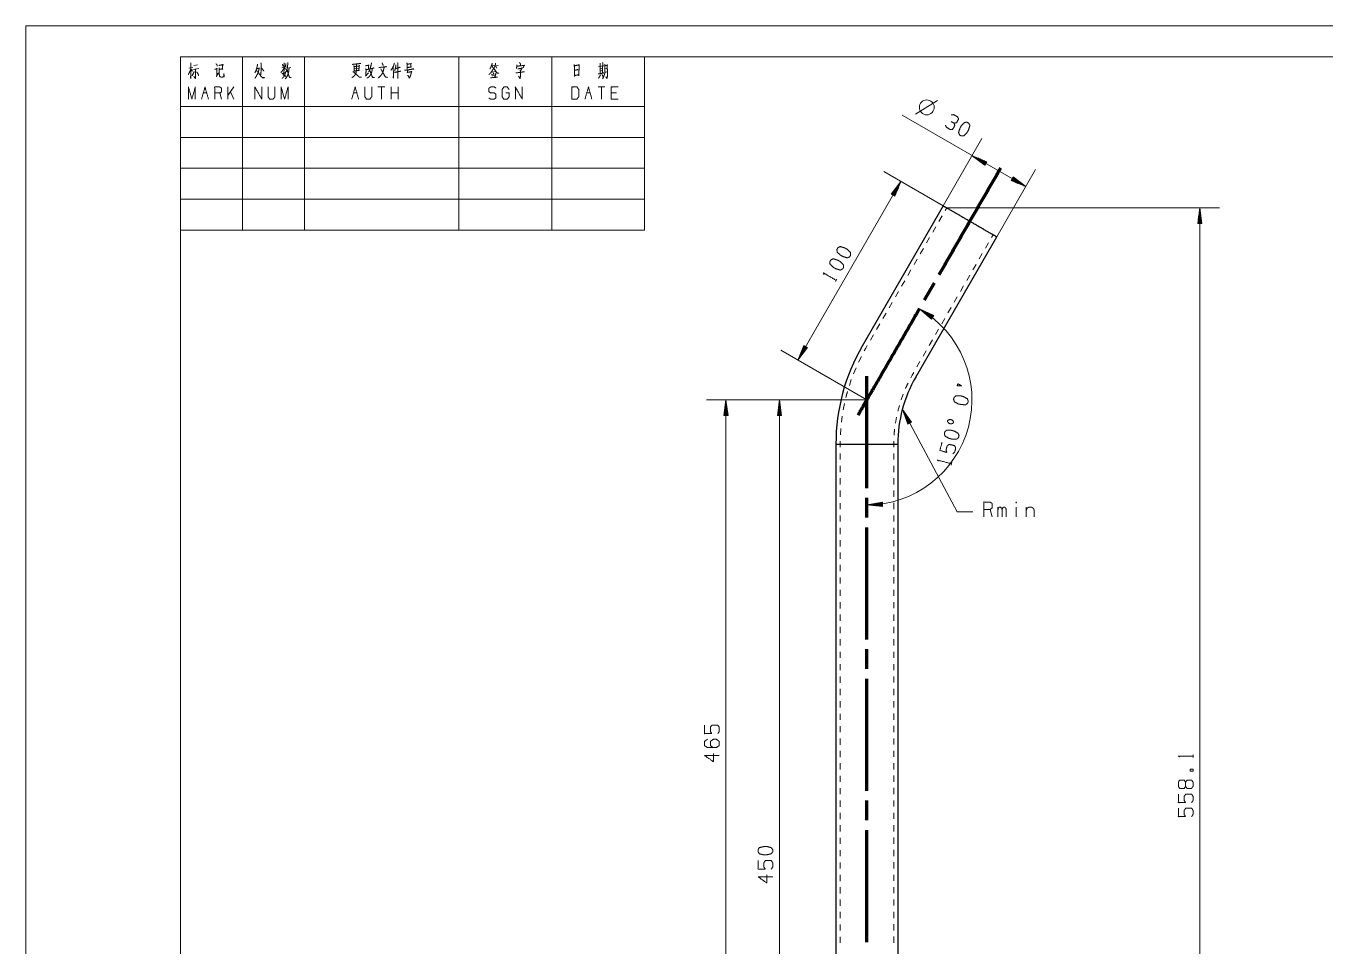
# Model space of a CAD drawing. Header units: millimetres. Extents: x 0 to 420, y 0 to 297.
# Drawn here: x 0 to 210, y 148.3 to 297 of the extents above; entities that cross this region are included whole.
import ezdxf

# ---------------------------------------------------------------- set-up
doc = ezdxf.new("R2010")
doc.units = ezdxf.units.MM
doc.layers.add('101', color=7, linetype='Continuous', true_color=0xffffff)

msp = doc.modelspace()

# ---------------------------------------------------------------- linework, layer by layer
at = {"layer": '101', "color": 133, "linetype": 'Continuous', "lineweight": 18}
for p, q in [((420, 297), (0, 297)), ((0, 297), (0, 0)), ((25, 292), (100, 292)), ((25, 292), (25, 264)), ((25, 292), (25, 5)), ((415, 292), (25, 292)), ((25, 292), (100, 292)), ((25, 292), (100, 292)), ((35, 292), (35, 264)), ((45, 292), (45, 264)), ((70, 292), (70, 264)), ((85, 292), (85, 264)), ((100, 292), (100, 264)), ((25, 284), (100, 284)), ((25, 279), (100, 279)), ((25, 274), (100, 274)), ((25, 269), (100, 269)), ((25, 264), (100, 264))]:
    msp.add_line(p, q, dxfattribs=at)
at = {"layer": '101', "color": 72, "linetype": 'Continuous', "lineweight": 18}
for p, q in [((26.34, 290.18), (26.96, 290.3)), ((26.7, 289.95), (26.92, 289.68)), ((26.99, 289.99), (27.95, 290.14)), ((27.13, 290.61), (27.71, 290.74)), ((41.34, 290.22), (42.13, 290.38)), ((42.25, 290.16), (42.79, 290.28)), ((53.17, 290.09), (53.7, 290.18)), ((75.25, 290.57), (75.67, 290.63)), ((75.35, 290.55), (75.45, 290.24)), ((75.82, 290.51), (76.35, 290.61)), ((75.98, 290.49), (76.11, 290.16)), ((92.56, 290.43), (93.43, 290.55)), ((92.84, 290.07), (93.11, 290.14)), ((93.6, 290.05), (93.85, 290.12)), ((54.91, 288.87), (55.37, 289.43)), ((75.83, 289.64), (75.37, 289.56)), ((92.86, 289.72), (93.09, 289.78)), ((28.66, 286.17), (29.22, 286.17)), ((31.62, 285.18), (31.34, 286.17)), ((32.63, 285.18), (32.63, 287.14)), ((33.59, 287.14), (32.63, 285.78)), ((33.59, 285.18), (33.04, 286.36)), ((52.94, 286.17), (53.49, 286.17)), ((58.02, 287.14), (56.9, 287.14)), ((57.46, 287.14), (57.46, 285.18)), ((59.02, 285.18), (59.02, 287.14)), ((60.14, 286.17), (59.02, 286.17)), ((60.14, 285.18), (60.14, 287.14)), ((90.65, 286.17), (91.2, 286.17)), ((93.6, 287.14), (92.49, 287.14)), ((93.05, 287.14), (93.05, 285.18)), ((95.45, 286.17), (94.61, 286.17)), ((143.8, 282.77), (147.36, 284.93)), ((130.86, 255.71), (131.07, 256.08)), ((149.56, 226.04), (149.67, 226.44)), ((156.19, 217.67), (155.86, 218.87)), ((157.12, 217.67), (157.12, 219.25)), ((160.07, 219.25), (160.07, 217.67)), ((161.68, 219.25), (161.68, 217.67)), ((188.66, 178.79), (188.66, 179.21))]:
    msp.add_line(p, q, dxfattribs=at)
at = {"layer": '101', "color": 22, "linetype": 'Continuous', "lineweight": 18}
for p, q in [((161.62, 271.04), (141.66, 282.56)), ((148.27, 267.93), (154.54, 278.79)), ((155.32, 275.06), (152.95, 276.04)), ((152.95, 276.04), (154.99, 274.48)), ((155.14, 274.75), (153.11, 275.92)), ((155.17, 274.79), (153.13, 275.97)), ((155.12, 274.7), (153.42, 275.68)), ((155.19, 274.84), (153.49, 275.82)), ((155.09, 274.66), (153.73, 275.45)), ((155.22, 274.88), (153.85, 275.67)), ((155.07, 274.62), (154.04, 275.21)), ((155.24, 274.92), (154.21, 275.52)), ((155.27, 274.97), (154.57, 275.37)), ((155.29, 275.01), (154.93, 275.22)), ((148.27, 267.93), (138.7, 273.46)), ((155.04, 274.57), (154.34, 274.97)), ((155.01, 274.53), (154.65, 274.74)), ((154.99, 274.48), (154.96, 274.5)), ((154.99, 274.48), (154.96, 274.5)), ((154.99, 274.48), (155.32, 275.06)), ((155.32, 275.06), (155.29, 275.07)), ((155.32, 275.06), (155.29, 275.07)), ((156.93, 262.93), (163.2, 273.79)), ((124.78, 243), (141.45, 271.87)), ((141.45, 271.87), (139.89, 269.84)), ((140.07, 269.73), (140.86, 271.1)), ((140.11, 269.71), (141.09, 271.41)), ((140.16, 269.68), (141.33, 271.72)), ((140.2, 269.66), (141.37, 271.69)), ((140.24, 269.63), (141.22, 271.33)), ((140.29, 269.61), (141.08, 270.97)), ((140.47, 269.5), (141.45, 271.87)), ((159.58, 272.6), (159.25, 272.02)), ((159.25, 272.02), (159.28, 272.01)), ((159.25, 272.02), (159.28, 272.01)), ((159.25, 272.02), (161.62, 271.04)), ((159.28, 272.07), (159.64, 271.86)), ((159.3, 272.11), (160, 271.71)), ((159.33, 272.16), (160.36, 271.56)), ((159.35, 272.2), (160.72, 271.41)), ((159.38, 272.24), (161.08, 271.26)), ((159.4, 272.29), (161.44, 271.11)), ((159.43, 272.33), (161.46, 271.16)), ((159.45, 272.38), (161.15, 271.4)), ((159.48, 272.42), (160.84, 271.63)), ((159.5, 272.46), (160.53, 271.87)), ((159.53, 272.51), (160.23, 272.11)), ((159.56, 272.55), (159.92, 272.34)), ((159.58, 272.6), (159.61, 272.58)), ((159.58, 272.6), (159.61, 272.58)), ((161.62, 271.04), (159.58, 272.6)), ((139.89, 269.84), (139.91, 269.86)), ((139.89, 269.84), (139.91, 269.86)), ((139.89, 269.84), (140.47, 269.5)), ((139.94, 269.81), (140.14, 270.17)), ((139.98, 269.79), (140.38, 270.48)), ((140.02, 269.76), (140.62, 270.79)), ((140.33, 269.58), (140.93, 270.61)), ((140.38, 269.56), (140.78, 270.25)), ((140.42, 269.53), (140.63, 269.89)), ((140.46, 269.51), (140.48, 269.53)), ((140.46, 269.51), (140.48, 269.53)), ((148.85, 267.6), (192.93, 267.6)), ((189.75, 267.6), (189.42, 265.06)), ((189.68, 265.06), (189.68, 267.02)), ((189.73, 265.06), (189.73, 267.4)), ((189.75, 81.56), (189.75, 267.6)), ((190.09, 265.06), (189.75, 267.6)), ((189.78, 265.06), (189.78, 267.4)), ((189.83, 265.06), (189.83, 267.02)), ((189.42, 265.06), (189.42, 265.09)), ((189.42, 265.06), (189.42, 265.09)), ((189.42, 265.06), (190.09, 265.06)), ((189.47, 265.06), (189.47, 265.47)), ((189.52, 265.06), (189.52, 265.86)), ((189.57, 265.06), (189.57, 266.25)), ((189.63, 265.06), (189.63, 266.63)), ((189.88, 265.06), (189.88, 266.63)), ((189.93, 265.06), (189.93, 266.25)), ((189.98, 265.06), (189.98, 265.86)), ((190.03, 265.06), (190.03, 265.47)), ((190.08, 265.06), (190.08, 265.09)), ((190.08, 265.06), (190.08, 265.09)), ((146.75, 250.2), (144.43, 251.27)), ((144.43, 251.27), (146.4, 249.63)), ((146.56, 249.89), (144.58, 251.14)), ((146.59, 249.94), (144.6, 251.19)), ((146.54, 249.85), (144.88, 250.89)), ((146.62, 249.98), (144.96, 251.02)), ((146.51, 249.81), (145.18, 250.65)), ((146.64, 250.02), (145.31, 250.86)), ((146.48, 249.77), (145.47, 250.4)), ((146.67, 250.07), (145.66, 250.7)), ((146.46, 249.72), (145.77, 250.15)), ((146.7, 250.11), (146.02, 250.54)), ((146.43, 249.68), (146.07, 249.9)), ((146.73, 250.15), (146.37, 250.37)), ((146.4, 249.63), (146.75, 250.2)), ((146.75, 250.2), (146.73, 250.21)), ((146.75, 250.2), (146.73, 250.21)), ((146.4, 249.64), (146.37, 249.65)), ((146.4, 249.64), (146.37, 249.65)), ((135.94, 236.56), (122.03, 244.59)), ((125.76, 245.37), (124.78, 243)), ((124.78, 243), (126.34, 245.04)), ((126.03, 245.22), (124.86, 243.18)), ((126.07, 245.19), (124.9, 243.16)), ((125.98, 245.24), (125, 243.54)), ((126.12, 245.17), (125.14, 243.47)), ((125.94, 245.27), (125.15, 243.9)), ((125.9, 245.29), (125.3, 244.26)), ((126.16, 245.14), (125.37, 243.78)), ((125.85, 245.32), (125.45, 244.62)), ((125.81, 245.34), (125.6, 244.98)), ((126.2, 245.11), (125.61, 244.08)), ((125.77, 245.37), (125.75, 245.34)), ((125.77, 245.37), (125.75, 245.34)), ((126.34, 245.04), (125.76, 245.37)), ((126.25, 245.09), (125.85, 244.39)), ((126.29, 245.06), (126.08, 244.7)), ((126.34, 245.04), (126.32, 245.01)), ((126.34, 245.04), (126.32, 245.01)), ((135.94, 236.56), (109.99, 236.56)), ((113.16, 236.56), (112.83, 234.02)), ((112.98, 234.02), (112.98, 235.21)), ((113.04, 234.02), (113.04, 235.6)), ((113.09, 234.02), (113.09, 235.98)), ((113.14, 234.02), (113.14, 236.37)), ((113.5, 234.02), (113.16, 236.56)), ((113.16, 81.56), (113.16, 236.56)), ((113.19, 234.02), (113.19, 236.37)), ((113.24, 234.02), (113.24, 235.98)), ((113.29, 234.02), (113.29, 235.6)), ((113.34, 234.02), (113.34, 235.21)), ((135.94, 236.56), (118.63, 236.56)), ((121.8, 236.56), (121.47, 234.02)), ((121.63, 234.02), (121.63, 235.21)), ((121.68, 234.02), (121.68, 235.6)), ((121.73, 234.02), (121.73, 235.98)), ((121.78, 234.02), (121.78, 236.37)), ((122.14, 234.02), (121.8, 236.56)), ((121.8, 86.56), (121.8, 236.56)), ((121.83, 234.02), (121.83, 236.37)), ((121.88, 234.02), (121.88, 235.98)), ((121.93, 234.02), (121.93, 235.6)), ((121.98, 234.02), (121.98, 235.21)), ((112.83, 234.02), (112.83, 234.05)), ((112.83, 234.02), (112.83, 234.05)), ((112.83, 234.02), (113.5, 234.02)), ((112.88, 234.02), (112.88, 234.44)), ((112.93, 234.02), (112.93, 234.83)), ((113.39, 234.02), (113.39, 234.83)), ((113.44, 234.02), (113.44, 234.44)), ((113.49, 234.02), (113.49, 234.05)), ((113.49, 234.02), (113.49, 234.05)), ((121.47, 234.02), (121.47, 234.05)), ((121.47, 234.02), (121.47, 234.05)), ((121.47, 234.02), (122.14, 234.02)), ((121.52, 234.02), (121.52, 234.44)), ((121.57, 234.02), (121.57, 234.83)), ((122.03, 234.02), (122.03, 234.83)), ((122.08, 234.02), (122.08, 234.44)), ((122.13, 234.02), (122.13, 234.05)), ((122.13, 234.02), (122.13, 234.05)), ((141.67, 235.03), (142.58, 232.63)), ((143.17, 232.94), (141.67, 235.03)), ((150.54, 218.48), (141.67, 235.03)), ((142.85, 232.77), (141.74, 234.84)), ((142.9, 232.8), (141.79, 234.87)), ((142.81, 232.75), (141.88, 234.48)), ((142.94, 232.82), (142.02, 234.55)), ((142.76, 232.73), (142.02, 234.12)), ((142.72, 232.7), (142.16, 233.75)), ((142.99, 232.85), (142.24, 234.24)), ((142.67, 232.68), (142.29, 233.39)), ((143.03, 232.87), (142.47, 233.92)), ((143.08, 232.89), (142.7, 233.6)), ((143.12, 232.92), (142.92, 233.29)), ((142.63, 232.65), (142.43, 233.02)), ((142.58, 232.63), (142.57, 232.66)), ((142.58, 232.63), (142.57, 232.66)), ((142.58, 232.63), (143.17, 232.94)), ((143.17, 232.94), (143.15, 232.97)), ((143.17, 232.94), (143.15, 232.97)), ((138.46, 220.01), (135.94, 219.58)), ((135.94, 219.58), (138.49, 219.34)), ((138.47, 219.7), (136.13, 219.62)), ((138.48, 219.65), (136.13, 219.57)), ((138.47, 219.75), (136.51, 219.68)), ((138.48, 219.6), (136.52, 219.53)), ((138.47, 219.81), (136.9, 219.75)), ((138.48, 219.55), (136.91, 219.49)), ((138.47, 219.86), (137.28, 219.81)), ((138.48, 219.5), (137.29, 219.46)), ((138.47, 219.91), (137.66, 219.88)), ((138.48, 219.45), (137.68, 219.42)), ((138.46, 219.96), (138.05, 219.94)), ((138.49, 219.4), (138.07, 219.38)), ((138.46, 220.01), (138.43, 220.01)), ((138.46, 220.01), (138.43, 220.01)), ((138.49, 219.34), (138.46, 220.01)), ((138.49, 219.35), (138.46, 219.35)), ((138.49, 219.35), (138.46, 219.35)), ((153.08, 218.48), (150.54, 218.48))]:
    msp.add_line(p, q, dxfattribs=at)
at = {"layer": '101', "color": 151, "linetype": 'Continuous', "lineweight": 25}
for p, q in [((148.27, 267.93), (135.18, 245.25)), ((143.84, 240.25), (156.93, 262.93)), ((130.94, 229.42), (130.94, 113.23)), ((140.94, 229.42), (140.94, 113.23))]:
    msp.add_line(p, q, dxfattribs=at)
at = {"layer": '101', "color": 53, "linetype": 'Continuous', "lineweight": 18}
for p, q in [((148.85, 267.6), (148.6, 267.16)), ((148.09, 266.29), (147.59, 265.42)), ((146.08, 262.8), (145.58, 261.93)), ((147.09, 264.54), (146.58, 263.67)), ((156.1, 262.83), (156.36, 263.26)), ((145.07, 261.05), (144.57, 260.18)), ((155.1, 261.08), (155.6, 261.96)), ((144.07, 259.31), (143.56, 258.44)), ((153.08, 257.59), (153.59, 258.47)), ((154.09, 259.34), (154.59, 260.21)), ((143.06, 257.57), (142.56, 256.69)), ((152.08, 255.85), (152.58, 256.72)), ((142.05, 255.82), (141.55, 254.95)), ((151.07, 254.1), (151.57, 254.98)), ((140.04, 252.33), (139.53, 251.46)), ((141.04, 254.08), (140.54, 253.2)), ((150.06, 252.36), (150.56, 253.23)), ((139.03, 250.59), (138.53, 249.72)), ((149.05, 250.62), (149.56, 251.49)), ((138.02, 248.84), (137.52, 247.97)), ((147.04, 247.13), (147.54, 248)), ((148.05, 248.87), (148.55, 249.74)), ((137.02, 247.1), (136.51, 246.23)), ((146.03, 245.38), (146.54, 246.25)), ((135.76, 244.92), (135.52, 244.47)), ((136.01, 245.35), (135.76, 244.92)), ((145.02, 243.64), (145.53, 244.51)), ((134.18, 241.74), (133.8, 240.8)), ((135.05, 243.57), (134.59, 242.67)), ((144.02, 241.89), (144.52, 242.76)), ((133.42, 239.86), (133.12, 238.89)), ((143.04, 240.15), (143.26, 240.58)), ((143.26, 240.58), (143.51, 241.02)), ((141.47, 236.59), (141.82, 237.5)), ((132.33, 235.96), (132.11, 234.97)), ((140.93, 234.72), (141.19, 235.66)), ((131.96, 233.96), (131.83, 232.96)), ((140.56, 232.81), (140.71, 233.77)), ((131.71, 231.95), (131.67, 230.94)), ((131.63, 229.92), (131.6, 229.42)), ((131.6, 229.42), (131.6, 228.92)), ((140.27, 229.42), (140.3, 229.9)), ((140.27, 228.92), (140.27, 229.42)), ((131.6, 227.92), (131.6, 226.91)), ((140.27, 226.91), (140.27, 227.92)), ((131.6, 225.91), (131.6, 224.91)), ((140.27, 224.91), (140.27, 225.91)), ((131.6, 223.91), (131.6, 222.91)), ((140.27, 222.91), (140.27, 223.91)), ((131.6, 221.91), (131.6, 220.9)), ((140.27, 220.91), (140.27, 221.91)), ((131.6, 219.9), (131.6, 218.9)), ((140.27, 218.9), (140.27, 219.91)), ((131.6, 217.9), (131.6, 216.9)), ((140.27, 216.9), (140.27, 217.9)), ((131.6, 215.9), (131.6, 214.89)), ((140.27, 214.9), (140.27, 215.9)), ((131.6, 213.89), (131.6, 212.89)), ((140.27, 212.9), (140.27, 213.9)), ((131.6, 211.89), (131.6, 210.89)), ((140.27, 210.89), (140.27, 211.89)), ((131.6, 209.89), (131.6, 208.88)), ((140.27, 208.89), (140.27, 209.89)), ((131.6, 207.88), (131.6, 206.88)), ((131.6, 205.88), (131.6, 204.88)), ((140.27, 206.89), (140.27, 207.89)), ((140.27, 204.89), (140.27, 205.89)), ((131.6, 203.88), (131.6, 202.87)), ((140.27, 202.88), (140.27, 203.88)), ((131.6, 201.87), (131.6, 200.87)), ((140.27, 200.88), (140.27, 201.88)), ((131.6, 199.87), (131.6, 198.87)), ((140.27, 198.88), (140.27, 199.88)), ((131.6, 197.87), (131.6, 196.86)), ((140.27, 196.87), (140.27, 197.88)), ((131.6, 195.86), (131.6, 194.86)), ((140.27, 194.87), (140.27, 195.87)), ((131.6, 193.86), (131.6, 192.86)), ((140.27, 192.87), (140.27, 193.87)), ((131.6, 191.86), (131.6, 190.86)), ((140.27, 190.87), (140.27, 191.87)), ((131.6, 189.85), (131.6, 188.85)), ((140.27, 188.86), (140.27, 189.87)), ((131.6, 187.85), (131.6, 186.85)), ((140.27, 186.86), (140.27, 187.86)), ((131.6, 185.85), (131.6, 184.85)), ((140.27, 184.86), (140.27, 185.86)), ((131.6, 183.84), (131.6, 182.84)), ((140.27, 182.86), (140.27, 183.86)), ((131.6, 181.84), (131.6, 180.84)), ((140.27, 180.85), (140.27, 181.85)), ((131.6, 179.84), (131.6, 178.84)), ((140.27, 178.85), (140.27, 179.85)), ((131.6, 177.83), (131.6, 176.83)), ((140.27, 176.85), (140.27, 177.85)), ((131.6, 175.83), (131.6, 174.83)), ((140.27, 174.85), (140.27, 175.85)), ((131.6, 173.83), (131.6, 172.83)), ((140.27, 172.84), (140.27, 173.84)), ((131.6, 171.82), (131.6, 170.82)), ((140.27, 170.84), (140.27, 171.84)), ((131.6, 169.82), (131.6, 168.82)), ((140.27, 168.84), (140.27, 169.84)), ((131.6, 167.82), (131.6, 166.82)), ((140.27, 166.83), (140.27, 167.84)), ((131.6, 165.81), (131.6, 164.81)), ((131.6, 163.81), (131.6, 162.81)), ((140.27, 164.83), (140.27, 165.83)), ((140.27, 162.83), (140.27, 163.83)), ((131.6, 161.81), (131.6, 160.81)), ((140.27, 160.83), (140.27, 161.83)), ((131.6, 159.8), (131.6, 158.8)), ((140.27, 158.82), (140.27, 159.83)), ((131.6, 157.8), (131.6, 156.8)), ((140.27, 156.82), (140.27, 157.82)), ((131.6, 155.8), (131.6, 154.8)), ((140.27, 154.82), (140.27, 155.82)), ((131.6, 153.8), (131.6, 152.79)), ((140.27, 152.82), (140.27, 153.82)), ((131.6, 151.79), (131.6, 150.79)), ((140.27, 150.81), (140.27, 151.81)), ((131.6, 149.79), (131.6, 148.79)), ((140.27, 148.81), (140.27, 149.81))]:
    msp.add_line(p, q, dxfattribs=at)
at = {"layer": '101', "color": 151, "linetype": 'Continuous', "lineweight": 70}
for p, q in [((145.26, 252.72), (146.85, 255.47)), ((135.94, 217.55), (135.94, 220.72)), ((135.94, 197.85), (135.94, 215.96)), ((135.94, 193.09), (135.94, 196.26)), ((135.94, 173.39), (135.94, 191.5)), ((135.94, 168.63), (135.94, 171.81)), ((135.94, 148.94), (135.94, 167.04))]:
    msp.add_line(p, q, dxfattribs=at)
at = {"layer": '101', "color": 72, "linetype": 'Continuous', "lineweight": 18}
msp.add_circle((145.62, 283.84), 1.2, dxfattribs=at)
at = {"layer": '101', "color": 22, "linetype": 'Continuous', "lineweight": 18}
msp.add_arc((135.94, 236.56), 16.98, 270, 60, dxfattribs=at)
at = {"layer": '101', "color": 151, "linetype": 'Continuous', "lineweight": 25}
for radius in [31.67, 21.67]:
    msp.add_arc((162.6, 229.42), radius, 150, 180, dxfattribs=at)
at = {"layer": '101', "color": 72, "linetype": 'Continuous', "lineweight": 18}
for points, knots in [([(26.67, 290.16), (26.6, 289.91), (26.48, 289.62), (26.35, 289.35), (26.23, 289.14)], [0, 0, 0.233514, 0.515368, 0.78555, 1, 1]), ([(26.67, 291.07), (26.66, 288.89), (26.63, 288.5), (26.61, 288.71), (26.64, 288.94)], [0, 0, 0.723303, 0.854546, 0.923601, 1, 1]), ([(27.37, 289.99), (27.42, 289.87), (27.42, 288.83), (27.4, 288.6), (27.39, 288.52), (27.11, 288.85), (27.39, 288.56)], [0, 0, 0.056947, 0.504404, 0.603051, 0.639405, 0.826366, 1, 1]), ([(30.53, 289.99), (30.92, 290.09), (30.86, 290.16), (30.83, 288.96), (30.77, 288.83), (31.12, 289.41)], [0, 0, 0.158008, 0.19221, 0.673433, 0.728446, 1, 1]), ([(30.7, 290.88), (30.87, 290.72), (30.92, 290.63), (30.92, 290.53), (30.9, 290.67)], [0, 0, 0.413146, 0.573572, 0.750721, 1, 1]), ([(31.19, 290.63), (31.87, 290.74), (31.82, 290.8), (31.73, 290.05), (31.82, 290.05), (31.25, 289.99)], [0, 0, 0.313958, 0.349012, 0.694882, 0.735357, 1, 1]), ([(31.22, 290.22), (31.25, 289.91), (31.25, 289.2), (31.27, 288.98), (31.3, 288.87), (31.34, 288.81), (31.41, 288.77), (31.53, 288.75), (31.66, 288.73), (32.03, 288.79), (32, 289.33), (32, 288.79)], [0, 0, 0.097093, 0.316208, 0.387239, 0.42073, 0.444406, 0.470581, 0.507596, 0.549105, 0.664641, 0.832445, 1, 1]), ([(37.43, 290.84), (37.42, 290.72), (37.34, 290.3), (37.26, 290.01), (37.18, 289.8), (37.09, 289.6), (37.01, 289.43)], [0, 0, 0.084498, 0.36853, 0.573114, 0.721457, 0.873368, 1, 1]), ([(37.28, 290.09), (37.75, 290.18), (37.71, 290.22), (37.68, 290.03), (37.62, 289.76), (37.56, 289.6), (37.48, 289.37), (37.4, 289.18), (37.28, 288.98), (37.2, 288.81), (37.02, 288.56)], [0, 0, 0.202443, 0.228131, 0.308408, 0.425631, 0.500403, 0.604281, 0.689483, 0.790714, 0.870506, 1, 1]), ([(37.28, 289.8), (38.22, 288.62), (38.56, 288.65), (38.54, 288.65), (38.24, 288.67), (38.08, 288.81)], [0, 0, 0.632183, 0.773704, 0.779845, 0.909108, 1, 1]), ([(37.97, 291.05), (38.02, 290.94), (38, 290.84), (37.99, 289.12), (37.97, 289.23), (38, 289.45)], [0, 0, 0.049543, 0.095606, 0.852767, 0.898838, 1, 1]), ([(38.1, 290.16), (38.13, 290.14), (38.4, 289.8), (38.47, 289.68)], [0, 0, 0.059448, 0.761031, 1, 1]), ([(41.75, 290.24), (41.62, 290.01), (41.48, 289.8), (41.35, 289.64), (41.22, 289.49)], [0, 0, 0.287221, 0.555142, 0.786181, 1, 1]), ([(41.43, 290.8), (41.56, 290.57), (41.59, 290.43)], [0, 0, 0.640221, 1, 1]), ([(41.73, 291.07), (41.76, 290.92), (41.76, 289.78), (41.73, 289.93), (41.76, 290.05)], [0, 0, 0.094654, 0.823636, 0.91829, 1, 1]), ([(41.76, 290.2), (41.94, 290.07), (42.03, 289.97)], [0, 0, 0.613122, 1, 1]), ([(42.03, 290.92), (42.03, 290.82), (41.91, 290.34)], [0, 0, 0.174301, 1, 1]), ([(42.54, 290.16), (42.49, 289.8), (42.45, 289.56), (42.41, 289.35), (42.35, 289.16), (42.23, 288.91), (42.13, 288.73), (42.01, 288.56), (41.92, 288.48)], [0, 0, 0.19438, 0.332636, 0.448614, 0.555649, 0.70616, 0.822692, 0.933847, 1, 1]), ([(42.33, 291.11), (42.33, 290.98), (42.32, 290.76), (42.27, 290.47), (42.23, 290.16), (42.17, 289.91), (42.1, 289.68), (42.08, 289.62)], [0, 0, 0.081852, 0.232243, 0.425429, 0.63211, 0.800313, 0.957953, 1, 1]), ([(42.22, 289.89), (42.25, 289.85), (42.39, 289.27), (42.49, 289), (42.6, 288.71), (42.63, 288.65), (42.85, 288.67), (42.63, 288.69), (42.55, 288.81)], [0, 0, 0.026721, 0.341749, 0.493483, 0.655465, 0.691641, 0.80784, 0.924039, 1, 1]), ([(53.44, 290.84), (53.42, 290.18), (53.41, 289.85), (53.39, 289.66), (53.38, 289.56), (53.36, 289.43), (53.32, 289.31), (53.27, 289.2), (53.14, 289.02), (53, 288.85), (52.79, 288.73), (52.69, 288.67), (52.65, 288.65)], [0, 0, 0.263783, 0.395771, 0.470171, 0.511786, 0.56157, 0.614019, 0.658777, 0.749614, 0.837596, 0.932985, 0.980677, 1, 1]), ([(52.76, 290.82), (52.82, 290.78), (52.85, 290.8), (54.11, 290.94), (54.07, 290.96), (53.92, 290.92)], [0, 0, 0.045522, 0.068286, 0.872626, 0.90344, 1, 1]), ([(53, 290.59), (53.04, 290.41), (53.04, 289.66), (53.03, 289.7), (53.89, 289.85), (53.8, 289.85), (53.89, 290.63), (53.92, 290.57), (53.87, 290.53), (53.04, 290.43)], [0, 0, 0.051663, 0.252803, 0.264656, 0.500971, 0.524672, 0.738301, 0.756829, 0.773117, 1, 1]), ([(54.88, 290.57), (55.47, 290.67), (55.41, 290.74), (55.34, 290.01), (55.41, 290.01), (54.97, 289.93), (54.94, 290.12), (54.97, 289.89), (54.96, 288.96)], [0, 0, 0.181366, 0.207406, 0.429567, 0.451891, 0.588199, 0.645735, 0.715777, 1, 1]), ([(55.98, 290.12), (55.98, 289.99), (55.92, 289.66), (55.86, 289.47), (55.81, 289.31), (55.73, 289.16), (55.65, 289.02), (55.54, 288.87), (55.31, 288.67), (55.13, 288.58)], [0, 0, 0.067236, 0.249298, 0.354996, 0.450079, 0.537949, 0.629663, 0.725721, 0.894899, 1, 1]), ([(55.85, 291.05), (55.82, 290.8), (55.73, 290.47), (55.62, 290.12), (55.53, 289.89), (55.47, 289.72), (55.41, 289.58)], [0, 0, 0.162457, 0.385014, 0.625897, 0.784413, 0.898493, 1, 1]), ([(55.54, 289.8), (55.59, 289.78), (56.04, 288.67), (56.32, 288.65), (56.06, 288.71), (55.98, 288.83)], [0, 0, 0.024909, 0.644018, 0.787117, 0.926016, 1, 1]), ([(55.62, 290.07), (56.27, 290.2), (56.2, 290.22), (56.08, 290.18)], [0, 0, 0.769962, 0.857327, 1, 1]), ([(57.88, 290.32), (57.88, 290.2), (57.81, 289.91), (57.74, 289.68), (57.65, 289.43), (57.52, 289.23), (57.5, 289.18), (57.42, 289.08), (57.31, 288.94), (57.18, 288.81), (57.06, 288.69), (56.93, 288.58)], [0, 0, 0.060656, 0.206644, 0.323463, 0.452143, 0.571976, 0.593424, 0.659716, 0.74639, 0.834816, 0.918178, 1, 1]), ([(57.02, 290.28), (58.29, 290.43), (58.21, 290.45), (58.12, 290.41)], [0, 0, 0.872478, 0.933903, 1, 1]), ([(57.34, 290.05), (57.4, 290.01), (58.1, 288.75), (58.43, 288.69), (58.12, 288.77), (58.02, 288.89)], [0, 0, 0.030854, 0.652647, 0.79375, 0.930716, 1, 1]), ([(57.56, 291.03), (57.66, 290.84), (57.71, 290.72), (57.74, 290.59)], [0, 0, 0.450481, 0.729637, 1, 1]), ([(59.55, 290.98), (59.48, 290.72), (59.38, 290.47), (59.26, 290.24), (59.14, 290.05), (59, 289.85)], [0, 0, 0.21836, 0.428744, 0.629221, 0.801494, 1, 1]), ([(59.38, 290.41), (59.39, 289.16), (59.39, 288.56), (59.38, 288.69), (59.39, 288.91)], [0, 0, 0.565717, 0.839123, 0.896086, 1, 1]), ([(59.8, 290.72), (59.76, 290.38), (59.7, 290.09), (59.64, 289.89), (59.6, 289.76)], [0, 0, 0.34211, 0.644851, 0.86512, 1, 1]), ([(59.8, 290.14), (60.47, 290.32), (60.4, 290.32), (60.28, 290.26)], [0, 0, 0.772509, 0.853435, 1, 1]), ([(60.08, 291.07), (60.12, 290.98), (60.09, 291.03), (60.11, 288.54), (60.09, 288.73), (60.11, 289.04)], [0, 0, 0.029975, 0.04619, 0.840789, 0.900562, 1, 1]), ([(61.18, 289.87), (61.37, 289.87), (61.75, 289.91), (62.68, 290.05), (62.58, 290.07), (62.43, 290.03)], [0, 0, 0.10704, 0.322386, 0.855626, 0.914427, 1, 1]), ([(61.57, 291.07), (61.63, 290.82), (61.63, 290.09), (61.63, 290.28), (62.33, 290.38), (62.21, 290.38), (62.24, 290.9), (62.26, 290.98), (62.29, 290.92), (62.19, 290.9), (61.63, 290.82)], [0, 0, 0.076614, 0.294117, 0.350048, 0.563214, 0.598361, 0.753971, 0.779215, 0.799829, 0.831205, 1, 1]), ([(61.73, 289.91), (61.63, 289.41), (61.6, 289.49), (62.38, 289.62), (62.33, 289.7), (62.33, 289.62), (62.24, 289.27), (62.19, 289.04), (62.11, 288.85), (62.05, 288.71), (62.01, 288.6), (61.98, 288.58), (61.72, 289.06), (62, 288.62)], [0, 0, 0.13637, 0.159981, 0.371157, 0.396349, 0.418604, 0.516111, 0.579311, 0.63312, 0.675133, 0.705357, 0.714996, 0.861275, 1, 1]), ([(75.64, 290.3), (75.63, 290.2), (75.39, 289.83), (75.38, 289.78), (75.26, 289.6), (75.06, 289.37), (74.85, 289.16)], [0, 0, 0.074337, 0.387309, 0.418539, 0.575027, 0.79286, 1, 1]), ([(75.37, 290.98), (75.35, 290.84), (75.23, 290.53), (75.13, 290.28), (75.01, 290.07)], [0, 0, 0.148006, 0.485257, 0.758321, 1, 1]), ([(75.61, 290.16), (76.2, 289.37), (76.43, 289.37), (76.2, 289.39), (76.08, 289.54)], [0, 0, 0.599324, 0.742451, 0.886135, 1, 1]), ([(75.91, 290.98), (75.92, 290.88), (75.75, 290.3)], [0, 0, 0.147218, 1, 1]), ([(79.34, 290.74), (79.34, 290.51), (79.33, 290.34), (79.3, 290.22), (79.27, 290.12)], [0, 0, 0.361949, 0.626223, 0.829034, 1, 1]), ([(79.34, 290.49), (80.57, 290.63), (80.56, 290.67), (80.37, 290.26)], [0, 0, 0.712481, 0.737756, 1, 1]), ([(79.49, 290.07), (80.25, 290.18), (80.21, 290.24), (79.92, 289.72)], [0, 0, 0.533866, 0.586729, 1, 1]), ([(79.87, 289.87), (79.9, 289.76), (79.93, 289.64), (79.94, 289.43), (79.94, 289), (79.93, 288.85), (79.9, 288.65), (79.86, 288.52), (79.64, 288.87), (79.87, 288.56)], [0, 0, 0.049623, 0.1085, 0.204239, 0.404798, 0.471991, 0.568442, 0.629223, 0.820578, 1, 1]), ([(79.78, 291.09), (79.89, 290.96), (79.93, 290.86), (79.96, 290.69)], [0, 0, 0.364604, 0.619196, 1, 1]), ([(88.61, 290.8), (88.64, 290.59), (88.66, 290.14), (88.67, 289.66), (88.67, 289.6), (88.67, 288.83), (88.67, 288.98), (89.24, 289.1), (89.36, 288.96), (89.39, 289.14), (89.39, 289.39), (89.4, 289.87), (89.42, 290.36), (89.42, 290.78), (89.43, 290.72), (88.66, 290.57)], [0, 0, 0.037589, 0.119519, 0.205166, 0.216331, 0.354043, 0.380097, 0.485125, 0.518622, 0.552532, 0.597196, 0.682843, 0.77221, 0.846648, 0.858119, 1, 1]), ([(88.67, 289.83), (89.24, 289.95), (89.18, 289.97), (89.05, 289.89)], [0, 0, 0.728512, 0.805958, 1, 1]), ([(92.8, 290.98), (92.83, 290.86), (92.83, 289.31)], [0, 0, 0.075954, 1, 1]), ([(93.21, 291.11), (93.24, 290.98), (93.19, 289.37)], [0, 0, 0.073211, 1, 1]), ([(93.55, 290.82), (93.59, 290.59), (93.59, 290.14), (93.57, 289.64), (93.55, 289.33), (93.47, 289), (93.38, 288.79), (93.22, 288.48)], [0, 0, 0.096217, 0.285187, 0.491418, 0.620825, 0.76157, 0.854869, 1, 1]), ([(93.59, 290.57), (94.03, 290.67), (93.98, 290.74), (93.98, 290.05), (94, 289.12), (93.98, 288.77), (93.97, 288.56), (93.95, 288.5), (93.74, 288.77), (93.94, 288.58)], [0, 0, 0.13308, 0.155522, 0.357051, 0.631901, 0.735808, 0.797028, 0.815849, 0.918301, 1, 1]), ([(27.18, 289.66), (27.17, 289.58), (26.86, 288.96)], [0, 0, 0.108202, 1, 1]), ([(27.61, 289.58), (27.87, 289.16), (27.92, 289), (27.81, 289.27)], [0, 0, 0.516563, 0.696901, 1, 1]), ([(41.34, 289.31), (41.97, 289.45), (41.98, 289.64), (41.98, 289.56), (41.91, 289.31), (41.81, 289.04), (41.7, 288.83), (41.59, 288.71), (41.48, 288.58), (41.41, 288.52)], [0, 0, 0.30447, 0.39258, 0.431622, 0.553714, 0.689469, 0.798362, 0.878841, 0.954752, 1, 1]), ([(41.72, 289.66), (41.56, 289.08), (41.66, 289.04), (41.78, 289), (41.89, 288.94), (42.04, 288.85)], [0, 0, 0.5291, 0.62629, 0.735524, 0.852093, 1, 1]), ([(52.82, 289.6), (52.89, 289.6), (53.17, 289.37), (53.41, 289.16), (53.63, 288.98), (53.9, 288.71), (54.23, 288.75), (53.92, 288.71), (53.82, 288.79)], [0, 0, 0.033467, 0.197839, 0.340788, 0.472468, 0.649452, 0.797921, 0.939753, 1, 1]), ([(59.57, 289.49), (60.61, 289.7), (60.53, 289.72), (60.4, 289.66)], [0, 0, 0.826976, 0.886334, 1, 1]), ([(75.12, 288.62), (76.23, 288.73), (76.16, 288.73), (75.99, 288.71)], [0, 0, 0.825897, 0.879998, 1, 1]), ([(75.31, 289.27), (75.38, 289), (75.38, 288.87), (75.37, 289.04)], [0, 0, 0.489807, 0.707975, 1, 1]), ([(75.58, 289.43), (75.64, 289.12), (75.61, 288.96), (75.61, 289.18)], [0, 0, 0.443891, 0.680119, 1, 1]), ([(75.95, 289.41), (75.95, 289.27), (75.77, 288.69)], [0, 0, 0.19307, 1, 1]), ([(79.2, 289.41), (80.57, 289.6), (80.49, 289.62), (80.28, 289.56)], [0, 0, 0.820202, 0.873508, 1, 1]), ([(92.52, 289.25), (93.43, 289.41), (93.38, 289.43), (93.33, 289.37)], [0, 0, 0.873246, 0.919206, 1, 1]), ([(92.86, 289.12), (92.84, 289.02), (92.73, 288.81), (92.62, 288.67), (92.52, 288.56)], [0, 0, 0.157085, 0.51447, 0.781154, 1, 1]), ([(93.09, 289.18), (93.25, 288.94), (93.25, 288.83), (93.19, 289.02)], [0, 0, 0.497679, 0.671694, 1, 1]), ([(93.57, 289.52), (93.6, 289.52), (93.84, 289.58)], [0, 0, 0.107799, 1, 1]), ([(26.26, 285.18), (26.26, 287.14), (26.82, 285.18), (27.37, 287.14), (27.37, 285.18)], [0, 0, 0.245192, 0.5, 0.754808, 1, 1]), ([(30.51, 285.18), (30.51, 287.14), (31.34, 287.14), (31.62, 286.96), (31.62, 286.36), (31.34, 286.17), (30.51, 286.17)], [0, 0, 0.400952, 0.571035, 0.639278, 0.761676, 0.829917, 1, 1]), ([(37.01, 285.18), (37.01, 287.14), (38.12, 285.18), (38.12, 287.14)], [0, 0, 0.317574, 0.682426, 1, 1]), ([(39.13, 287.14), (39.13, 285.57), (39.39, 285.18), (39.95, 285.18), (40.24, 285.57), (40.24, 287.14)], [0, 0, 0.337152, 0.438599, 0.557781, 0.662848, 1, 1]), ([(41.25, 285.18), (41.25, 287.14), (41.81, 285.18), (42.36, 287.14), (42.36, 285.18)], [0, 0, 0.245192, 0.5, 0.754808, 1, 1]), ([(54.78, 287.14), (54.78, 285.57), (55.05, 285.18), (55.6, 285.18), (55.89, 285.57), (55.89, 287.14)], [0, 0, 0.337152, 0.438599, 0.557781, 0.662848, 1, 1]), ([(74.85, 285.36), (75.13, 285.18), (75.7, 285.18), (75.98, 285.39), (75.98, 285.97), (75.7, 286.17), (75.15, 286.17), (74.85, 286.36), (74.85, 286.96), (75.15, 287.14), (75.7, 287.14), (75.98, 286.96)], [0, 0, 0.068035, 0.184054, 0.254521, 0.372333, 0.442799, 0.555843, 0.626367, 0.748393, 0.81892, 0.931964, 1, 1]), ([(77.55, 286.17), (78.1, 286.17), (78.1, 285.57), (77.82, 285.18), (77.25, 285.18), (76.97, 285.57), (76.97, 286.75), (77.27, 287.14), (77.81, 287.14), (78.09, 286.75)], [0, 0, 0.103295, 0.214797, 0.304261, 0.410274, 0.499739, 0.718892, 0.809956, 0.910533, 1, 1]), ([(79.11, 285.18), (79.11, 287.14), (80.22, 285.18), (80.22, 287.14)], [0, 0, 0.317574, 0.682426, 1, 1]), ([(88.25, 285.18), (89.07, 285.18), (89.36, 285.57), (89.36, 286.75), (89.07, 287.14), (88.25, 287.14), (88.25, 285.18)], [0, 0, 0.142133, 0.227159, 0.431787, 0.516817, 0.65895, 1, 1]), ([(90.37, 285.18), (90.93, 287.14), (91.48, 285.18)], [0, 0, 0.5, 1, 1]), ([(95.73, 285.18), (94.61, 285.18), (94.61, 287.14), (95.73, 287.14)], [0, 0, 0.265389, 0.734611, 1, 1]), ([(148.64, 280.97), (148.81, 280.61), (149.4, 280.27), (149.81, 280.3), (150.17, 280.92), (150, 281.31), (149.56, 281.56)], [0, 0, 0.124118, 0.343686, 0.472445, 0.703376, 0.836735, 1, 1]), ([(150, 281.31), (150.41, 281.33), (150.77, 281.96), (150.59, 282.33), (149.99, 282.67), (149.59, 282.64)], [0, 0, 0.153875, 0.429853, 0.583726, 0.846125, 1, 1]), ([(151.22, 279.22), (151.64, 279.27), (152.14, 279.79), (152.38, 280.2), (152.59, 280.91), (152.41, 281.28), (152.12, 281.44), (151.71, 281.42), (151.2, 280.88), (150.98, 280.46), (150.76, 279.77), (150.93, 279.39), (151.22, 279.22)], [0, 0, 0.067527, 0.183972, 0.260584, 0.380943, 0.446141, 0.500306, 0.565504, 0.685864, 0.762528, 0.878311, 0.945835, 1, 1]), ([(133.32, 259.98), (133.27, 260.4), (132.75, 260.9), (132.34, 261.14), (131.63, 261.35), (131.26, 261.17), (131.1, 260.88), (131.12, 260.47), (131.66, 259.96), (132.08, 259.73), (132.77, 259.52), (133.15, 259.69), (133.32, 259.98)], [0, 0, 0.067525, 0.183969, 0.260582, 0.380941, 0.446138, 0.500304, 0.565504, 0.685862, 0.762528, 0.878309, 0.945835, 1, 1]), ([(132.18, 258.01), (132.13, 258.42), (131.62, 258.93), (131.2, 259.16), (130.49, 259.37), (130.13, 259.2), (129.96, 258.9), (129.98, 258.5), (130.52, 257.99), (130.94, 257.76), (131.63, 257.55), (132.01, 257.72), (132.18, 258.01)], [0, 0, 0.067528, 0.183973, 0.260585, 0.380945, 0.446144, 0.500309, 0.565506, 0.685864, 0.762531, 0.878311, 0.945835, 1, 1]), ([(129.01, 256.86), (128.91, 257.09), (130.96, 255.9)], [0, 0, 0.09349, 1, 1]), ([(151.26, 238.84), (150.54, 238.85), (150.63, 239.18), (151.26, 238.84)], [0, 0, 0.406602, 0.595722, 1, 1]), ([(152.33, 236.36), (152.18, 236.75), (151.55, 237.1), (151.09, 237.23), (150.34, 237.24), (150.04, 236.98), (149.95, 236.65), (150.08, 236.27), (150.73, 235.91), (151.2, 235.81), (151.91, 235.78), (152.24, 236.04), (152.33, 236.36)], [0, 0, 0.067525, 0.183972, 0.260584, 0.380943, 0.446142, 0.500307, 0.565504, 0.685865, 0.76253, 0.878311, 0.945835, 1, 1]), ([(149.9, 232.81), (149.96, 233.03), (149.7, 233.32), (149.39, 233.41), (149.02, 233.29), (148.96, 233.07), (149.22, 232.76), (149.53, 232.68), (149.9, 232.81)], [0, 0, 0.085678, 0.230393, 0.351581, 0.496295, 0.581973, 0.730392, 0.851583, 1, 1]), ([(150.84, 230.79), (150.68, 231.18), (150.05, 231.53), (149.59, 231.66), (148.85, 231.67), (148.54, 231.41), (148.46, 231.08), (148.59, 230.7), (149.24, 230.34), (149.7, 230.23), (150.42, 230.21), (150.75, 230.47), (150.84, 230.79)], [0, 0, 0.067525, 0.18397, 0.260583, 0.380942, 0.446141, 0.500303, 0.565503, 0.685863, 0.762527, 0.878308, 0.945835, 1, 1]), ([(149.81, 227.83), (150.12, 228.1), (150.29, 228.76), (150.16, 229.15), (149.25, 229.39), (148.92, 229.13), (148.74, 228.47), (148.87, 228.08), (147.73, 228.39), (148.09, 229.7)], [0, 0, 0.06223, 0.168346, 0.230573, 0.376818, 0.441267, 0.547383, 0.609611, 0.790492, 1, 1]), ([(147.48, 226.67), (147.32, 226.85), (149.62, 226.24)], [0, 0, 0.093491, 1, 1]), ([(154.85, 217.67), (154.85, 220.05), (155.86, 220.05), (156.19, 219.82), (156.19, 219.1), (155.86, 218.87), (154.85, 218.87)], [0, 0, 0.400949, 0.571034, 0.639277, 0.761672, 0.829915, 1, 1]), ([(157.12, 218.77), (157.18, 219.05), (157.35, 219.22), (157.55, 219.22), (157.73, 219.05), (157.8, 218.77), (157.8, 217.67)], [0, 0, 0.11888, 0.224458, 0.306987, 0.412562, 0.533088, 1, 1]), ([(157.8, 218.77), (157.85, 219.05), (158.03, 219.22), (158.24, 219.22), (158.4, 219.05), (158.47, 218.77), (158.47, 217.67)], [0, 0, 0.118606, 0.223941, 0.313764, 0.413916, 0.534164, 1, 1]), ([(160.07, 219.9), (160.11, 220), (160.07, 220.07), (160.04, 220), (160.07, 219.9)], [0, 0, 0.280594, 0.50001, 0.719415, 1, 1]), ([(161.68, 218.65), (161.78, 218.95), (161.98, 219.17), (162.22, 219.25), (162.45, 219.25), (162.7, 219.17), (162.9, 218.95), (163, 218.65), (163, 217.67)], [0, 0, 0.107755, 0.208452, 0.296013, 0.373823, 0.461381, 0.562079, 0.669834, 1, 1]), ([(111.84, 182.63), (112.07, 182.97), (112.07, 183.66), (111.84, 183.99), (110.89, 183.99), (110.64, 183.66), (110.64, 182.97), (110.87, 182.63), (109.69, 182.63), (109.69, 183.99)], [0, 0, 0.062229, 0.168345, 0.230571, 0.376816, 0.441264, 0.547379, 0.609609, 0.79049, 1, 1]), ([(111.12, 180.37), (110.64, 180.69), (110.64, 181.38), (111.12, 181.72), (111.59, 181.72), (112.07, 181.38), (112.07, 180.69), (111.59, 180.37), (110.17, 180.37), (109.69, 180.69), (109.69, 181.38), (110.17, 181.72)], [0, 0, 0.076962, 0.169762, 0.248074, 0.312018, 0.39033, 0.48313, 0.560092, 0.751926, 0.828889, 0.921689, 1, 1]), ([(111.12, 179.44), (111.12, 178.1), (109.69, 179.1), (112.07, 179.1)], [0, 0, 0.245869, 0.565294, 1, 1]), ([(186.49, 178.86), (186.29, 179), (188.66, 179)], [0, 0, 0.093488, 1, 1]), ([(188.66, 176.55), (188.66, 176.88), (188.19, 176.88), (188.19, 176.55), (188.66, 176.55)], [0, 0, 0.207087, 0.5, 0.707087, 1, 1]), ([(187.46, 174.1), (187.24, 173.78), (186.51, 173.78), (186.29, 174.1), (186.29, 174.78), (186.51, 175.12), (187.24, 175.12), (187.46, 174.78), (187.46, 174.1), (187.71, 173.76), (188.41, 173.76), (188.66, 174.1), (188.66, 174.78), (188.44, 175.12), (187.71, 175.12), (187.46, 174.78)], [0, 0, 0.047574, 0.136086, 0.183661, 0.267817, 0.317167, 0.405679, 0.455028, 0.539185, 0.590297, 0.675758, 0.726871, 0.811028, 0.860377, 0.948889, 1, 1]), ([(188.44, 171.48), (188.66, 171.82), (188.66, 172.51), (188.44, 172.84), (187.49, 172.84), (187.24, 172.51), (187.24, 171.82), (187.46, 171.48), (186.29, 171.48), (186.29, 172.84)], [0, 0, 0.062228, 0.168344, 0.230572, 0.376816, 0.441265, 0.54738, 0.609608, 0.79049, 1, 1]), ([(188.44, 169.21), (188.66, 169.54), (188.66, 170.23), (188.44, 170.57), (187.49, 170.57), (187.24, 170.23), (187.24, 169.54), (187.46, 169.21), (186.29, 169.21), (186.29, 170.57)], [0, 0, 0.062228, 0.168344, 0.230572, 0.376816, 0.441264, 0.547381, 0.609609, 0.790489, 1, 1]), ([(120.71, 163.87), (120.46, 164.2), (119.76, 164.38), (119.29, 164.38), (118.56, 164.2), (118.34, 163.87), (118.34, 163.53), (118.56, 163.2), (119.29, 163.02), (119.76, 163.04), (120.46, 163.2), (120.71, 163.53), (120.71, 163.87)], [0, 0, 0.067526, 0.183971, 0.260584, 0.380943, 0.446141, 0.500306, 0.565504, 0.685863, 0.762529, 0.87831, 0.945835, 1, 1]), ([(120.49, 160.74), (120.71, 161.08), (120.71, 161.77), (120.49, 162.1), (119.54, 162.1), (119.29, 161.77), (119.29, 161.08), (119.51, 160.74), (118.34, 160.74), (118.34, 162.1)], [0, 0, 0.062228, 0.168343, 0.230571, 0.376816, 0.441265, 0.547381, 0.609609, 0.79049, 1, 1]), ([(119.76, 159.83), (119.76, 158.48), (118.34, 159.49), (120.71, 159.49)], [0, 0, 0.245869, 0.565295, 1, 1])]:
    msp.add_open_spline(points, degree=1, knots=knots, dxfattribs=at)
for points in [[(28.38, 285.18), (28.94, 287.14), (29.5, 285.18)], [(52.66, 285.18), (53.22, 287.14), (53.77, 285.18)]]:
    msp.add_open_spline(points, degree=1, dxfattribs=at)
at = {"layer": '101', "color": 151, "linetype": 'Continuous', "lineweight": 70}
for points, knots in [([(147.64, 256.84), (152.6, 265.43), (157.6, 274.09)], [0, 0, 0.497967, 1, 1]), ([(134.51, 234.09), (137.01, 238.42), (144.47, 251.34)], [0, 0, 0.251016, 1, 1]), ([(135.94, 222.31), (135.94, 229.42), (135.94, 240.42)], [0, 0, 0.392528, 1, 1])]:
    msp.add_open_spline(points, degree=1, knots=knots, dxfattribs=at)
at = {"layer": '101', "color": 151, "linetype": 'Continuous', "lineweight": 25}
for points, knots in [([(148.27, 267.93), (148.38, 267.87), (149.22, 267.39), (150.72, 266.52), (152.6, 265.43)], [0, 0, 0.025071, 0.218168, 0.566117, 1, 1]), ([(152.6, 265.43), (154.48, 264.35), (155.99, 263.48), (156.82, 262.99), (156.93, 262.93)], [0, 0, 0.433885, 0.781832, 0.974927, 1, 1]), ([(130.94, 229.42), (131.06, 229.42), (132.03, 229.42), (133.77, 229.42), (135.94, 229.42)], [0, 0, 0.025073, 0.218169, 0.566117, 1, 1]), ([(135.94, 229.42), (137.05, 229.42), (139.05, 229.42), (140.44, 229.42), (140.94, 229.42)], [0, 0, 0.222521, 0.623491, 0.900969, 1, 1])]:
    msp.add_open_spline(points, degree=1, knots=knots, dxfattribs=at)
at = {"layer": '101', "color": 53, "linetype": 'Continuous', "lineweight": 18}
for points, knots in [([(132.81, 237.92), (132.66, 237.44), (132.55, 236.95)], [0, 0, 0.499997, 1, 1]), ([(142.17, 238.41), (142.2, 238.5), (142.6, 239.28)], [0, 0, 0.100017, 1, 1]), ([(140.35, 230.88), (140.39, 231.75), (140.41, 231.85)], [0, 0, 0.900005, 1, 1])]:
    msp.add_open_spline(points, degree=1, knots=knots, dxfattribs=at)

doc.saveas('drawing.dxf')
